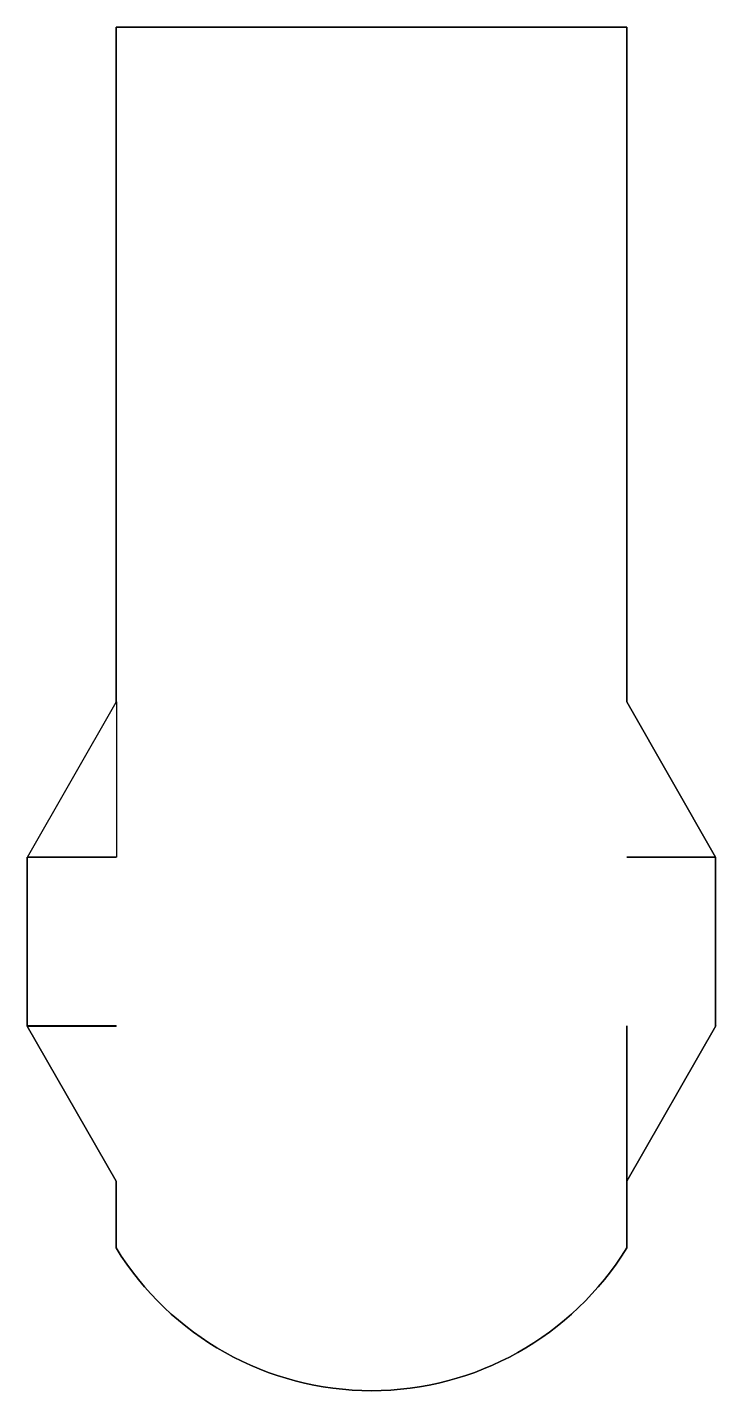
# Model space of a CAD drawing. Header units: millimetres. Extents: x -235 to -80, y -107 to 200.
import ezdxf

# ---------------------------------------------------------------- set-up
doc = ezdxf.new("R2010")
doc.units = ezdxf.units.MM
doc.layers.get('0').update_dxf_attribs({"linetype": 'CONTINUOUS'})

msp = doc.modelspace()

# ---------------------------------------------------------------- linework, layer by layer
for points in [[(-214.94, 13.02), (-215, 13.02), (-215, 13), (-235, 13), (-235, -25), (-215, -25), (-215, -25.02), (-234.99, -25.02), (-215, -59.99), (-215, -75, 0.559875), (-100, -75), (-100, -25), (-99.97, -25), (-99.97, -59.99), (-79.97, -24.99), (-80, -24.99), (-80, 13), (-100, 13), (-100, 13), (-80, 13), (-100, 48), (-100, 200), (-215, 200), (-215, 47.92), (-214.94, 48.02)], [(-215, 13.02), (-234.94, 13.02), (-215, 47.92), (-215, 200), (-100, 200), (-100, 48), (-80, 13), (-100, 13), (-100, 13), (-80, 13), (-80, -24.99), (-79.97, -24.99), (-99.97, -59.99), (-99.97, -25), (-100, -25), (-100, -75, -0.559875), (-215, -75), (-215, -59.99), (-234.99, -25.02), (-215, -25.02), (-215, -25), (-235, -25), (-235, 13), (-215, 13)]]:
    msp.add_lwpolyline(points, format="xyb", close=True)

doc.saveas('drawing.dxf')
